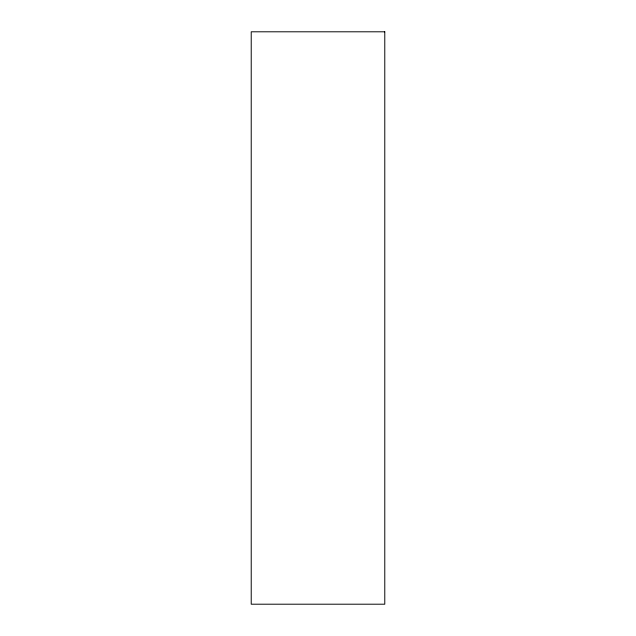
<?xml version="1.0" encoding="UTF-8"?>
<svg xmlns="http://www.w3.org/2000/svg" width="636" height="636" viewBox="0 0 636 636"><rect width="100%" height="100%" fill="white"/><g stroke="black" fill="none" stroke-linecap="round" stroke-linejoin="round"><path stroke-width="0.95" d="M384.78 31.8L251.22 31.8L251.22 604.2L384.78 604.2L384.78 31.8"/></g></svg>
